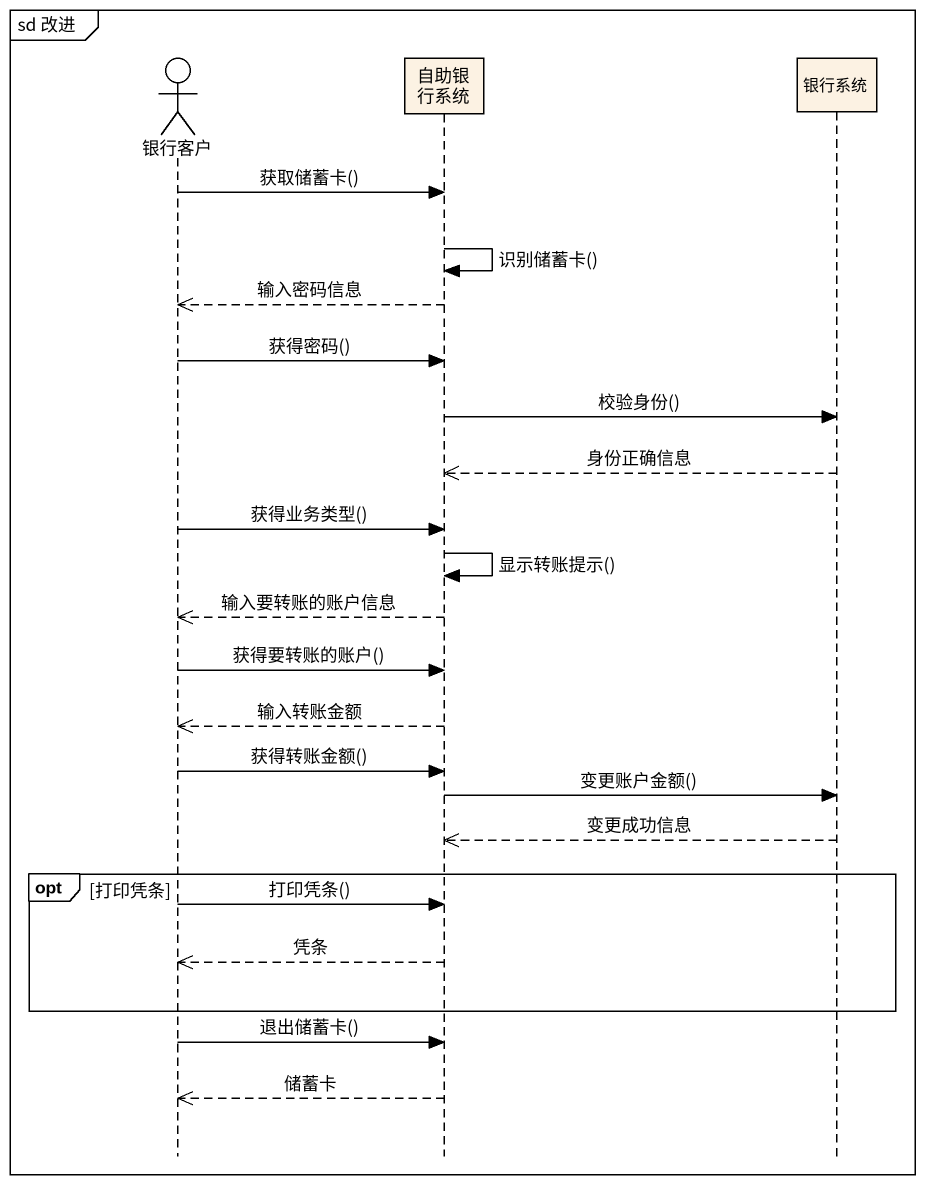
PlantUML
@startuml
mainframe sd 改进
hide footbox
actor 银行客户
participant 自助银行系统
participant 银行系统

银行客户 -> 自助银行系统 : 获取储蓄卡()
自助银行系统 -> 自助银行系统 : 识别储蓄卡()
自助银行系统 -->> 银行客户 : 输入密码信息
银行客户 -> 自助银行系统 : 获得密码()
自助银行系统 -> 银行系统 : 校验身份()
银行系统 -->> 自助银行系统 : 身份正确信息
银行客户 -> 自助银行系统 : 获得业务类型()
自助银行系统 -> 自助银行系统 : 显示转账提示()
自助银行系统 -->> 银行客户 : 输入要转账的账户信息
银行客户 -> 自助银行系统 : 获得要转账的账户()
自助银行系统 -->> 银行客户 : 输入转账金额
银行客户 -> 自助银行系统 : 获得转账金额()
自助银行系统 -> 银行系统 : 变更账户金额()
银行系统 -->> 自助银行系统 : 变更成功信息
opt 打印凭条
  银行客户 -> 自助银行系统 : 打印凭条()
  自助银行系统 -->> 银行客户 : 凭条
end
银行客户 -> 自助银行系统 : 退出储蓄卡()
自助银行系统 -->> 银行客户 : 储蓄卡
@enduml
